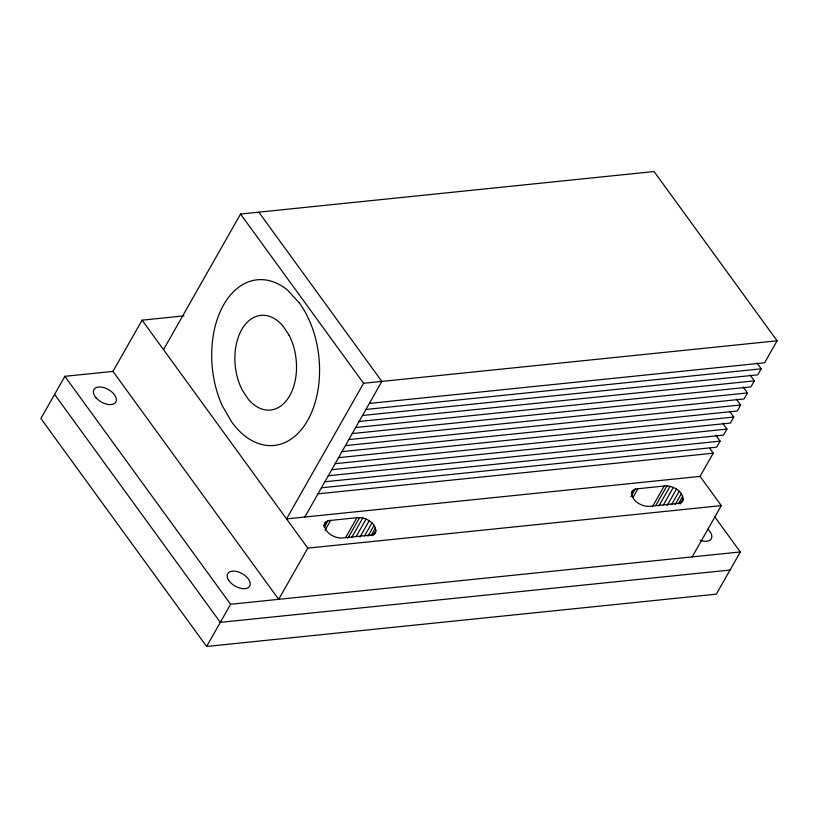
<?xml version="1.0" encoding="UTF-8"?>
<svg xmlns="http://www.w3.org/2000/svg" width="818" height="818" viewBox="0 0 818 818"><rect width="100%" height="100%" fill="white"/><g stroke="black" fill="none" stroke-linecap="round" stroke-linejoin="round"><path stroke-width="1.23" d="M375.646 532.273C376.873 523.009 365.125 516.639 356.924 517.692L327.967 520.688L324.603 523.285C323.314 532.6 335.186 539.031 343.417 537.907L372.333 534.88L375.646 532.273L374.409 534.451M682.897 500.616C684.134 491.352 672.376 484.982 664.185 486.025L635.228 489.031L631.864 491.628C630.576 500.933 642.447 507.375 650.678 506.24L679.594 503.223L682.897 500.616L681.66 502.794M183.938 315.871L142.076 320.175L112.976 371.403L64.867 376.311L40.9 418.509L206.606 646.465L716.343 594.144L740.31 551.956L714.809 516.884M163.508 349.654L240.553 214.04L654.063 171.535L777.1 340.789L764.605 362.783L369.368 403.427M206.606 646.465L230.584 604.267L740.31 551.956M777.1 340.789L363.591 383.284L286.545 518.909L700.055 476.403L713.245 453.203L709.687 448.315M304.828 517.037L381.863 381.423L258.836 212.169M700.055 476.403L721.302 505.626L307.793 548.132L278.682 599.359L112.976 371.403M323.417 526.046L325.891 521.69M324.255 527.232L327.967 520.688M325.104 530.176L330.676 520.371M345.779 537.314L356.924 517.692M347.916 538.183L359.685 517.477M351.658 537.579L362.814 517.958M356.157 536.536L366.065 519.093M359.9 537.16L369.184 520.8M364.501 536.025L371.934 522.947M367.906 536.26L374.092 525.35M371.157 535.473L375.493 527.845M372.926 535.657L376.024 530.207M631.291 493.295L633.152 490.023M630.893 496.659L635.228 489.031M632.979 497.426L637.928 488.704M652.416 506.741L664.185 486.025M655.791 505.432L666.936 485.81M658.919 505.913L670.065 486.301M663.418 504.88L673.326 487.436M667.161 505.493L676.445 489.144M671.762 504.369L679.196 491.291M675.157 504.594L681.353 493.694M678.419 503.806L682.754 496.178M680.187 504L683.286 498.551M715.832 435.278L720.085 441.147L716.67 447.17L321.433 487.804M722.683 423.233L726.936 429.092L723.511 435.115L328.284 475.749M729.533 411.178L733.787 417.037L730.362 423.059L335.135 463.694M736.374 399.123L740.638 404.982L737.212 411.004L341.975 451.638M743.225 387.067L747.478 392.926L744.063 398.949L348.826 439.583M750.075 375.022L754.329 380.871L750.904 386.894L355.677 427.538M756.926 362.967L761.18 368.816L757.754 374.838L362.517 415.483M692.202 556.864L721.302 505.626M365.943 409.45L761.18 368.816M359.102 421.505L754.329 380.871M352.251 433.56L747.478 392.926M345.401 445.616L740.638 404.982M338.55 457.671L733.787 417.037M331.709 469.726L726.936 429.092M324.858 481.782L720.085 441.147M318.008 493.837L713.245 453.203M730.034 570.034L220.308 622.355L54.591 394.399M240.553 214.04L363.591 383.284M142.076 320.175L307.793 548.132M64.867 376.311L230.584 604.267M707.856 529.164A12.628 7.178 29.6 0 1 711.108 539.031A12.628 7.178 29.6 0 1 700.167 540.289M299.5 303.181L287.537 290.114A83.354 53.62 84.2 0 0 223.631 304.858A83.354 53.62 84.2 0 0 222.067 405.35L231.872 422.221A83.16 53.497 84.2 0 0 307.65 420.421A83.16 53.497 84.2 0 0 299.5 303.181M289.102 335.257L283.11 326.178A47.577 30.614 84.2 0 0 242.742 327.926A47.577 30.614 84.2 0 0 242.281 390.145L248.273 399.225A47.577 30.614 84.2 0 0 288.642 397.487A47.577 30.614 84.2 0 0 289.102 335.257M96.105 397.845A12.628 7.178 29.6 0 0 115.747 402.18A12.628 7.178 29.6 0 0 102.72 387.323A12.628 7.178 29.6 0 0 96.105 397.845M228.641 580.238A12.628 7.178 29.6 0 0 248.621 587.365A12.628 7.178 29.6 0 0 238.836 572.099A12.628 7.178 29.6 0 0 228.641 580.238"/></g></svg>
